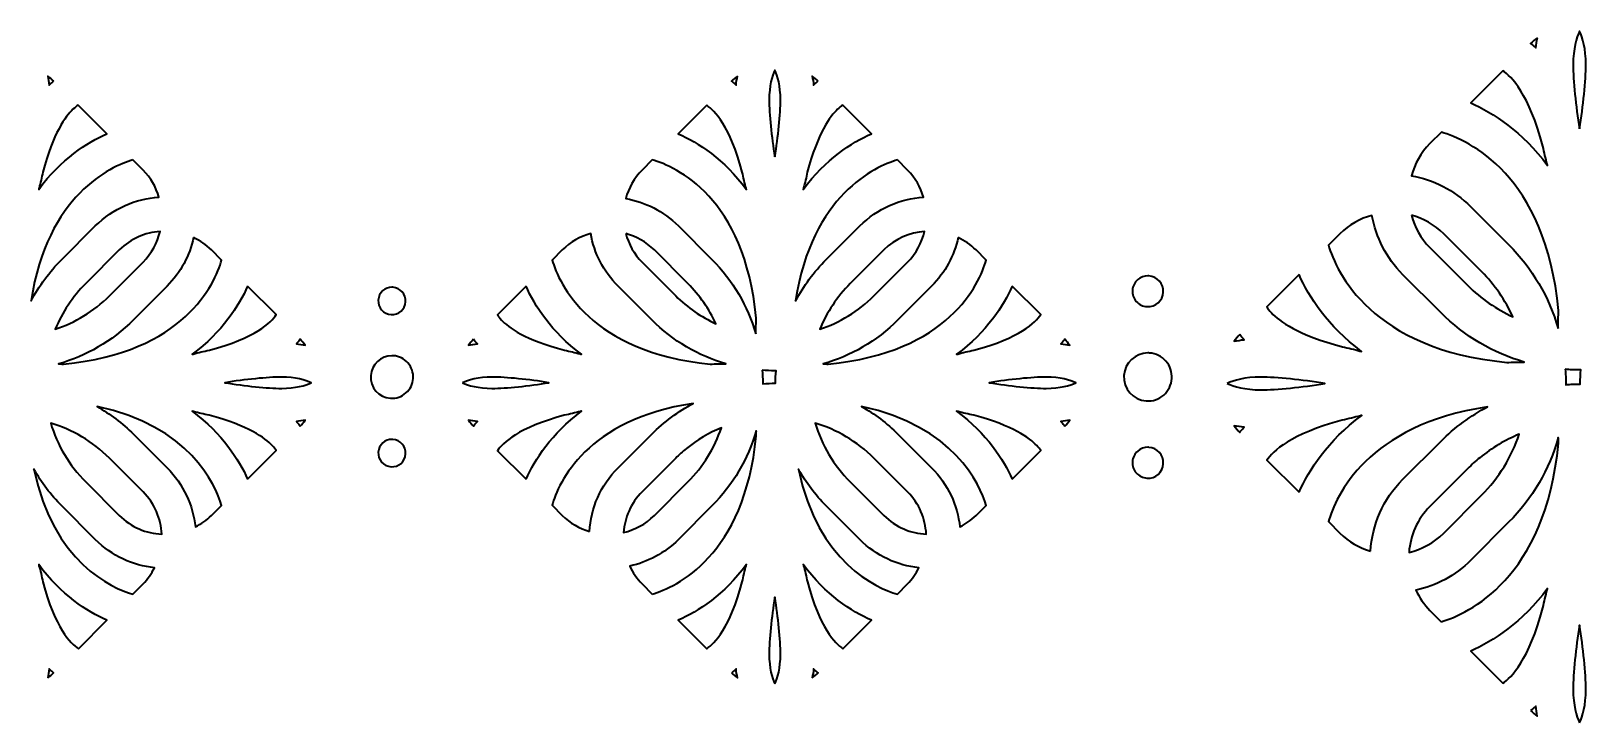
# Model space of a CAD drawing. Header units: millimetres. Extents: x 24 to 984, y -529 to -8.
# Drawn here: x 666.72 to 715.17, y -520.87 to -499.32 of the extents above; entities that cross this region are included whole.
import ezdxf

# ---------------------------------------------------------------- set-up
doc = ezdxf.new("R2010")
doc.units = ezdxf.units.MM
doc.header["$MEASUREMENT"] = 0
doc.layers.add('縫線連接點', color=7, linetype='Continuous', lineweight=0)

msp = doc.modelspace()

# ---------------------------------------------------------------- linework, layer by layer
at = {"layer": '縫線連接點', "color": 251, "lineweight": 35, "true_color": 0x606060}
for points, knots in [([(714.966, -502.363), (714.852, -501.663), (714.768, -500.859), (714.768, -500.361), (714.768, -499.879), (714.871, -499.516), (714.966, -499.321), (715.062, -499.516), (715.165, -499.879), (715.165, -500.361), (715.165, -500.859), (715.081, -501.663), (714.966, -502.363)], [0, 0, 0, 0, 1, 1, 1, 2, 2, 2, 3, 3, 3, 4, 4, 4, 4]), ([(713.652, -499.534), (713.632, -499.635), (713.615, -499.738), (713.603, -499.846), (713.596, -499.839), (713.589, -499.831), (713.582, -499.824), (713.534, -499.779), (713.489, -499.744), (713.442, -499.706), (713.51, -499.646), (713.578, -499.586), (713.652, -499.534)], [0, 0, 0, 0, 1, 1, 1, 2, 2, 2, 3, 3, 3, 4, 4, 4, 4]), ([(667.422, -500.88), (667.381, -500.913), (667.34, -500.944), (667.298, -500.984), (667.292, -500.99), (667.286, -500.998), (667.279, -501.004), (667.269, -500.908), (667.253, -500.816), (667.236, -500.727), (667.301, -500.773), (667.362, -500.826), (667.422, -500.88)], [0, 0, 0, 0, 1, 1, 1, 2, 2, 2, 3, 3, 3, 4, 4, 4, 4]), ([(688.726, -500.727), (688.709, -500.816), (688.694, -500.908), (688.683, -501.004), (688.676, -500.998), (688.671, -500.99), (688.664, -500.984), (688.622, -500.944), (688.581, -500.913), (688.54, -500.88), (688.6, -500.826), (688.661, -500.773), (688.726, -500.727)], [0, 0, 0, 0, 1, 1, 1, 2, 2, 2, 3, 3, 3, 4, 4, 4, 4]), ([(689.892, -503.236), (689.791, -502.616), (689.716, -501.902), (689.716, -501.46), (689.716, -501.033), (689.808, -500.711), (689.892, -500.538), (689.977, -500.711), (690.069, -501.033), (690.069, -501.46), (690.069, -501.902), (689.994, -502.616), (689.892, -503.236)], [0, 0, 0, 0, 1, 1, 1, 2, 2, 2, 3, 3, 3, 4, 4, 4, 4]), ([(691.244, -500.88), (691.203, -500.913), (691.163, -500.944), (691.121, -500.984), (691.114, -500.99), (691.108, -500.998), (691.102, -501.004), (691.091, -500.908), (691.076, -500.816), (691.059, -500.727), (691.124, -500.773), (691.184, -500.826), (691.244, -500.88)], [0, 0, 0, 0, 1, 1, 1, 2, 2, 2, 3, 3, 3, 4, 4, 4, 4]), ([(712.576, -500.556), (712.849, -500.735), (713.392, -501.282), (713.824, -502.902), (713.863, -503.097), (713.908, -503.288), (713.96, -503.469), (713.963, -503.483), (713.966, -503.495), (713.969, -503.509), (713.185, -502.444), (712.264, -501.864), (711.576, -501.556), (711.576, -501.556), (712.576, -500.556), (712.576, -500.556)], [0, 0, 0, 0, 1, 1, 1, 2, 2, 2, 3, 3, 3, 4, 4, 4, 5, 5, 5, 5]), ([(666.966, -504.204), (667.011, -504.048), (667.049, -503.885), (667.083, -503.718), (667.405, -502.498), (667.793, -501.972), (668.023, -501.755), (668.081, -501.7), (668.137, -501.66), (668.185, -501.628), (668.185, -501.628), (669.077, -502.52), (669.077, -502.52), (668.468, -502.793), (667.652, -503.307), (666.956, -504.251), (666.96, -504.235), (666.963, -504.22), (666.966, -504.204)], [0, 0, 0, 0, 1, 1, 1, 2, 2, 2, 3, 3, 3, 4, 4, 4, 5, 5, 5, 6, 6, 6, 6]), ([(687.772, -501.633), (688.014, -501.792), (688.496, -502.278), (688.879, -503.714), (688.913, -503.887), (688.953, -504.056), (689, -504.217), (689.002, -504.229), (689.005, -504.241), (689.008, -504.253), (688.312, -503.308), (687.495, -502.794), (686.885, -502.52), (686.885, -502.52), (687.772, -501.633), (687.772, -501.633)], [0, 0, 0, 0, 1, 1, 1, 2, 2, 2, 3, 3, 3, 4, 4, 4, 5, 5, 5, 5]), ([(690.789, -504.204), (690.833, -504.048), (690.872, -503.885), (690.905, -503.718), (691.228, -502.498), (691.615, -501.972), (691.846, -501.755), (691.904, -501.7), (691.96, -501.66), (692.008, -501.628), (692.008, -501.628), (692.9, -502.52), (692.9, -502.52), (692.29, -502.793), (691.474, -503.307), (690.779, -504.251), (690.782, -504.235), (690.786, -504.22), (690.789, -504.204)], [0, 0, 0, 0, 1, 1, 1, 2, 2, 2, 3, 3, 3, 4, 4, 4, 5, 5, 5, 6, 6, 6, 6]), ([(714.299, -508.582), (714.017, -507.603), (713.495, -506.707), (712.758, -505.97), (712.758, -505.97), (711.578, -504.79), (711.578, -504.79), (711.056, -504.268), (710.408, -503.949), (709.73, -503.828), (709.833, -503.462), (710.017, -503.115), (710.304, -502.827), (710.304, -502.827), (710.662, -502.47), (710.662, -502.47), (711.488, -502.71), (713.908, -503.775), (714.311, -508.024), (714.306, -508.208), (714.302, -508.393), (714.299, -508.582)], [0, 0, 0, 0, 1, 1, 1, 2, 2, 2, 3, 3, 3, 4, 4, 4, 5, 5, 5, 6, 6, 6, 7, 7, 7, 7]), ([(669.889, -503.332), (669.889, -503.332), (670.205, -503.648), (670.205, -503.648), (670.449, -503.892), (670.609, -504.186), (670.703, -504.496), (669.98, -504.542), (669.27, -504.838), (668.719, -505.39), (668.719, -505.39), (667.672, -506.436), (667.672, -506.436), (667.287, -506.821), (666.967, -507.256), (666.718, -507.725), (667.22, -504.42), (669.198, -503.54), (669.889, -503.332)], [0, 0, 0, 0, 1, 1, 1, 2, 2, 2, 3, 3, 3, 4, 4, 4, 5, 5, 5, 6, 6, 6, 6]), ([(689.301, -508.753), (689.05, -507.885), (688.587, -507.09), (687.933, -506.436), (687.933, -506.436), (686.887, -505.39), (686.887, -505.39), (686.424, -504.926), (685.848, -504.643), (685.248, -504.536), (685.338, -504.211), (685.502, -503.903), (685.757, -503.648), (685.757, -503.648), (686.074, -503.331), (686.074, -503.331), (686.806, -503.544), (688.954, -504.489), (689.311, -508.258), (689.307, -508.421), (689.303, -508.585), (689.301, -508.753)], [0, 0, 0, 0, 1, 1, 1, 2, 2, 2, 3, 3, 3, 4, 4, 4, 5, 5, 5, 6, 6, 6, 7, 7, 7, 7]), ([(693.712, -503.332), (693.712, -503.332), (694.028, -503.648), (694.028, -503.648), (694.272, -503.892), (694.432, -504.186), (694.525, -504.496), (693.802, -504.542), (693.093, -504.838), (692.541, -505.39), (692.541, -505.39), (691.495, -506.436), (691.495, -506.436), (691.109, -506.821), (690.79, -507.256), (690.54, -507.725), (691.043, -504.42), (693.021, -503.54), (693.712, -503.332)], [0, 0, 0, 0, 1, 1, 1, 2, 2, 2, 3, 3, 3, 4, 4, 4, 5, 5, 5, 6, 6, 6, 6]), ([(707.498, -505.634), (707.785, -505.347), (708.133, -505.162), (708.499, -505.06), (708.62, -505.737), (708.939, -506.386), (709.461, -506.908), (709.461, -506.908), (710.64, -508.087), (710.64, -508.087), (711.39, -508.837), (712.288, -509.351), (713.241, -509.629), (713.058, -509.632), (712.878, -509.636), (712.7, -509.64), (708.473, -509.236), (707.388, -506.81), (707.142, -505.99), (707.142, -505.99), (707.498, -505.634), (707.498, -505.634)], [0, 0, 0, 0, 1, 1, 1, 2, 2, 2, 3, 3, 3, 4, 4, 4, 5, 5, 5, 6, 6, 6, 7, 7, 7, 7]), ([(709.729, -505.058), (710.097, -505.16), (710.446, -505.345), (710.735, -505.634), (710.735, -505.634), (711.914, -506.813), (711.914, -506.813), (712.328, -507.227), (712.653, -507.705), (712.892, -508.222), (712.383, -507.986), (711.903, -507.663), (711.484, -507.244), (711.484, -507.244), (710.304, -506.064), (710.304, -506.064), (710.016, -505.776), (709.831, -505.426), (709.729, -505.058)], [0, 0, 0, 0, 1, 1, 1, 2, 2, 2, 3, 3, 3, 4, 4, 4, 5, 5, 5, 6, 6, 6, 6]), ([(670.205, -506.519), (670.205, -506.519), (669.159, -507.566), (669.159, -507.566), (668.668, -508.056), (668.088, -508.4), (667.472, -508.608), (667.688, -508.081), (668.007, -507.597), (668.421, -507.184), (668.421, -507.184), (669.467, -506.138), (669.467, -506.138), (669.82, -505.785), (670.273, -505.598), (670.736, -505.56), (670.651, -505.911), (670.479, -506.246), (670.205, -506.519)], [0, 0, 0, 0, 1, 1, 1, 2, 2, 2, 3, 3, 3, 4, 4, 4, 5, 5, 5, 6, 6, 6, 6]), ([(671.781, -505.752), (671.982, -505.849), (672.172, -505.972), (672.338, -506.138), (672.338, -506.138), (672.656, -506.455), (672.656, -506.455), (672.443, -507.187), (671.498, -509.335), (667.728, -509.692), (667.677, -509.691), (667.628, -509.689), (667.576, -509.687), (668.43, -509.442), (669.235, -508.985), (669.907, -508.314), (669.907, -508.314), (670.954, -507.268), (670.954, -507.268), (671.385, -506.836), (671.659, -506.308), (671.781, -505.752)], [0, 0, 0, 0, 1, 1, 1, 2, 2, 2, 3, 3, 3, 4, 4, 4, 5, 5, 5, 6, 6, 6, 7, 7, 7, 7]), ([(683.267, -506.138), (683.522, -505.883), (683.831, -505.719), (684.155, -505.629), (684.262, -506.229), (684.545, -506.805), (685.009, -507.268), (685.009, -507.268), (686.055, -508.314), (686.055, -508.314), (686.72, -508.979), (687.517, -509.435), (688.362, -509.682), (688.199, -509.684), (688.04, -509.688), (687.882, -509.692), (684.132, -509.333), (683.17, -507.181), (682.951, -506.454), (682.951, -506.454), (683.267, -506.138), (683.267, -506.138)], [0, 0, 0, 0, 1, 1, 1, 2, 2, 2, 3, 3, 3, 4, 4, 4, 5, 5, 5, 6, 6, 6, 7, 7, 7, 7]), ([(685.246, -505.627), (685.573, -505.718), (685.883, -505.882), (686.139, -506.138), (686.139, -506.138), (687.185, -507.184), (687.185, -507.184), (687.552, -507.551), (687.84, -507.975), (688.052, -508.434), (687.6, -508.224), (687.175, -507.938), (686.803, -507.566), (686.803, -507.566), (685.757, -506.519), (685.757, -506.519), (685.501, -506.264), (685.337, -505.953), (685.246, -505.627)], [0, 0, 0, 0, 1, 1, 1, 2, 2, 2, 3, 3, 3, 4, 4, 4, 5, 5, 5, 6, 6, 6, 6]), ([(694.028, -506.519), (694.028, -506.519), (692.981, -507.566), (692.981, -507.566), (692.491, -508.056), (691.911, -508.4), (691.295, -508.608), (691.51, -508.081), (691.83, -507.597), (692.243, -507.184), (692.243, -507.184), (693.29, -506.138), (693.29, -506.138), (693.643, -505.785), (694.096, -505.598), (694.558, -505.56), (694.474, -505.911), (694.301, -506.246), (694.028, -506.519)], [0, 0, 0, 0, 1, 1, 1, 2, 2, 2, 3, 3, 3, 4, 4, 4, 5, 5, 5, 6, 6, 6, 6]), ([(695.604, -505.752), (695.804, -505.849), (695.995, -505.972), (696.161, -506.138), (696.161, -506.138), (696.478, -506.455), (696.478, -506.455), (696.265, -507.187), (695.321, -509.335), (691.551, -509.692), (691.5, -509.691), (691.45, -509.689), (691.399, -509.687), (692.253, -509.442), (693.058, -508.985), (693.73, -508.314), (693.73, -508.314), (694.776, -507.268), (694.776, -507.268), (695.207, -506.836), (695.481, -506.308), (695.604, -505.752)], [0, 0, 0, 0, 1, 1, 1, 2, 2, 2, 3, 3, 3, 4, 4, 4, 5, 5, 5, 6, 6, 6, 7, 7, 7, 7]), ([(701.2, -507.063), (701.288, -506.985), (701.399, -506.943), (701.515, -506.943), (701.526, -506.943), (701.537, -506.943), (701.548, -506.944), (701.812, -506.962), (702.013, -507.19), (701.996, -507.455), (701.978, -507.719), (701.756, -507.919), (701.485, -507.903), (701.357, -507.895), (701.24, -507.837), (701.155, -507.74), (701.071, -507.644), (701.029, -507.521), (701.037, -507.392), (701.045, -507.264), (701.103, -507.147), (701.2, -507.063)], [0, 0, 0, 0, 1, 1, 1, 2, 2, 2, 3, 3, 3, 4, 4, 4, 5, 5, 5, 6, 6, 6, 7, 7, 7, 7]), ([(706.226, -506.905), (706.534, -507.593), (707.113, -508.513), (708.177, -509.296), (708.159, -509.293), (708.142, -509.289), (708.124, -509.285), (707.949, -509.235), (707.765, -509.192), (707.576, -509.154), (706.202, -508.791), (705.608, -508.354), (705.364, -508.094), (705.302, -508.028), (705.256, -507.965), (705.22, -507.911), (705.22, -507.911), (706.226, -506.905), (706.226, -506.905)], [0, 0, 0, 0, 1, 1, 1, 2, 2, 2, 3, 3, 3, 4, 4, 4, 5, 5, 5, 6, 6, 6, 6]), ([(673.466, -507.266), (673.466, -507.266), (674.353, -508.152), (674.353, -508.152), (674.195, -508.394), (673.709, -508.877), (672.272, -509.26), (672.099, -509.294), (671.93, -509.334), (671.769, -509.38), (671.757, -509.383), (671.746, -509.386), (671.733, -509.388), (672.679, -508.693), (673.193, -507.876), (673.466, -507.266)], [0, 0, 0, 0, 1, 1, 1, 2, 2, 2, 3, 3, 3, 4, 4, 4, 5, 5, 5, 5]), ([(677.68, -507.405), (677.758, -507.336), (677.857, -507.299), (677.96, -507.299), (677.97, -507.299), (677.979, -507.299), (677.989, -507.3), (678.223, -507.316), (678.402, -507.519), (678.386, -507.753), (678.371, -507.987), (678.174, -508.165), (677.933, -508.151), (677.82, -508.143), (677.716, -508.092), (677.641, -508.006), (677.566, -507.921), (677.529, -507.811), (677.536, -507.698), (677.543, -507.584), (677.594, -507.48), (677.68, -507.405)], [0, 0, 0, 0, 1, 1, 1, 2, 2, 2, 3, 3, 3, 4, 4, 4, 5, 5, 5, 6, 6, 6, 7, 7, 7, 7]), ([(682.139, -507.266), (682.412, -507.875), (682.926, -508.691), (683.87, -509.387), (683.854, -509.383), (683.839, -509.38), (683.823, -509.377), (683.667, -509.332), (683.504, -509.294), (683.337, -509.26), (682.117, -508.938), (681.591, -508.55), (681.374, -508.32), (681.319, -508.262), (681.279, -508.206), (681.247, -508.158), (681.247, -508.158), (682.139, -507.266), (682.139, -507.266)], [0, 0, 0, 0, 1, 1, 1, 2, 2, 2, 3, 3, 3, 4, 4, 4, 5, 5, 5, 6, 6, 6, 6]), ([(697.289, -507.266), (697.289, -507.266), (698.176, -508.152), (698.176, -508.152), (698.017, -508.394), (697.532, -508.877), (696.095, -509.26), (695.922, -509.294), (695.753, -509.334), (695.592, -509.38), (695.58, -509.383), (695.568, -509.386), (695.556, -509.388), (696.501, -508.693), (697.015, -507.876), (697.289, -507.266)], [0, 0, 0, 0, 1, 1, 1, 2, 2, 2, 3, 3, 3, 4, 4, 4, 5, 5, 5, 5]), ([(675.003, -509.045), (675.042, -509.003), (675.073, -508.962), (675.107, -508.921), (675.161, -508.981), (675.213, -509.042), (675.258, -509.107), (675.169, -509.089), (675.078, -509.074), (674.983, -509.064), (674.989, -509.057), (674.996, -509.051), (675.003, -509.045)], [0, 0, 0, 0, 1, 1, 1, 2, 2, 2, 3, 3, 3, 4, 4, 4, 4]), ([(680.499, -508.921), (680.532, -508.962), (680.564, -509.003), (680.603, -509.045), (680.609, -509.051), (680.617, -509.057), (680.623, -509.064), (680.527, -509.074), (680.436, -509.089), (680.347, -509.107), (680.393, -509.042), (680.445, -508.981), (680.499, -508.921)], [0, 0, 0, 0, 1, 1, 1, 2, 2, 2, 3, 3, 3, 4, 4, 4, 4]), ([(698.825, -509.045), (698.865, -509.003), (698.896, -508.962), (698.929, -508.921), (698.983, -508.981), (699.035, -509.042), (699.081, -509.107), (698.992, -509.089), (698.901, -509.074), (698.805, -509.064), (698.812, -509.057), (698.819, -509.051), (698.825, -509.045)], [0, 0, 0, 0, 1, 1, 1, 2, 2, 2, 3, 3, 3, 4, 4, 4, 4]), ([(704.377, -508.772), (704.415, -508.818), (704.45, -508.864), (704.494, -508.911), (704.501, -508.918), (704.51, -508.925), (704.517, -508.932), (704.409, -508.944), (704.306, -508.961), (704.206, -508.981), (704.258, -508.908), (704.316, -508.839), (704.377, -508.772)], [0, 0, 0, 0, 1, 1, 1, 2, 2, 2, 3, 3, 3, 4, 4, 4, 4]), ([(678.399, -510.593), (678.266, -510.71), (678.094, -510.769), (677.918, -510.756), (677.553, -510.733), (677.276, -510.416), (677.3, -510.051), (677.322, -509.701), (677.615, -509.432), (677.961, -509.432), (677.975, -509.432), (677.99, -509.432), (678.004, -509.433), (678.181, -509.444), (678.343, -509.524), (678.459, -509.657), (678.576, -509.79), (678.634, -509.961), (678.623, -510.138), (678.611, -510.315), (678.532, -510.476), (678.399, -510.593)], [0, 0, 0, 0, 1, 1, 1, 2, 2, 2, 3, 3, 3, 4, 4, 4, 5, 5, 5, 6, 6, 6, 7, 7, 7, 7]), ([(702.009, -510.656), (701.859, -510.788), (701.666, -510.855), (701.468, -510.84), (701.057, -510.813), (700.744, -510.457), (700.77, -510.046), (700.796, -509.651), (701.126, -509.347), (701.516, -509.347), (701.532, -509.347), (701.549, -509.347), (701.565, -509.349), (701.764, -509.361), (701.946, -509.451), (702.078, -509.601), (702.21, -509.751), (702.275, -509.944), (702.262, -510.143), (702.249, -510.342), (702.16, -510.525), (702.009, -510.656)], [0, 0, 0, 0, 1, 1, 1, 2, 2, 2, 3, 3, 3, 4, 4, 4, 5, 5, 5, 6, 6, 6, 7, 7, 7, 7]), ([(674.526, -510.45), (674.084, -510.45), (673.371, -510.375), (672.75, -510.273), (673.371, -510.172), (674.084, -510.097), (674.526, -510.097), (674.953, -510.097), (675.275, -510.189), (675.448, -510.273), (675.275, -510.358), (674.953, -510.45), (674.526, -510.45)], [0, 0, 0, 0, 1, 1, 1, 2, 2, 2, 3, 3, 3, 4, 4, 4, 4]), ([(680.157, -510.273), (680.33, -510.189), (680.652, -510.097), (681.079, -510.097), (681.521, -510.097), (682.235, -510.172), (682.855, -510.273), (682.235, -510.375), (681.521, -510.45), (681.079, -510.45), (680.652, -510.45), (680.33, -510.358), (680.157, -510.273)], [0, 0, 0, 0, 1, 1, 1, 2, 2, 2, 3, 3, 3, 4, 4, 4, 4]), ([(689.498, -509.882), (689.629, -509.892), (689.761, -509.901), (689.892, -509.901), (689.905, -509.901), (689.917, -509.899), (689.929, -509.899), (689.921, -510.023), (689.911, -510.148), (689.911, -510.273), (689.911, -510.279), (689.912, -510.284), (689.912, -510.29), (689.78, -510.289), (689.647, -510.298), (689.515, -510.307), (689.515, -510.295), (689.517, -510.284), (689.517, -510.273), (689.517, -510.142), (689.507, -510.012), (689.498, -509.882)], [0, 0, 0, 0, 1, 1, 1, 2, 2, 2, 3, 3, 3, 4, 4, 4, 5, 5, 5, 6, 6, 6, 7, 7, 7, 7]), ([(698.349, -510.45), (697.907, -510.45), (697.194, -510.375), (696.573, -510.273), (697.194, -510.172), (697.907, -510.097), (698.349, -510.097), (698.776, -510.097), (699.098, -510.189), (699.271, -510.273), (699.098, -510.358), (698.776, -510.45), (698.349, -510.45)], [0, 0, 0, 0, 1, 1, 1, 2, 2, 2, 3, 3, 3, 4, 4, 4, 4]), ([(703.992, -510.296), (704.187, -510.2), (704.55, -510.097), (705.032, -510.097), (705.529, -510.097), (706.334, -510.182), (707.033, -510.296), (706.334, -510.41), (705.529, -510.495), (705.032, -510.495), (704.55, -510.495), (704.187, -510.391), (703.992, -510.296)], [0, 0, 0, 0, 1, 1, 1, 2, 2, 2, 3, 3, 3, 4, 4, 4, 4]), ([(714.522, -509.855), (714.67, -509.866), (714.818, -509.876), (714.966, -509.876), (714.98, -509.876), (714.994, -509.874), (715.008, -509.874), (714.999, -510.014), (714.988, -510.154), (714.988, -510.296), (714.988, -510.302), (714.989, -510.308), (714.989, -510.314), (714.839, -510.314), (714.69, -510.323), (714.541, -510.334), (714.541, -510.321), (714.543, -510.309), (714.543, -510.296), (714.543, -510.148), (714.532, -510.001), (714.522, -509.855)], [0, 0, 0, 0, 1, 1, 1, 2, 2, 2, 3, 3, 3, 4, 4, 4, 5, 5, 5, 6, 6, 6, 7, 7, 7, 7]), ([(672.338, -514.409), (672.188, -514.559), (672.016, -514.672), (671.836, -514.765), (671.762, -514.091), (671.469, -513.438), (670.954, -512.922), (670.954, -512.922), (669.907, -511.876), (669.907, -511.876), (669.561, -511.53), (669.177, -511.246), (668.772, -511.013), (671.659, -511.631), (672.458, -513.439), (672.654, -514.093), (672.654, -514.093), (672.338, -514.409), (672.338, -514.409)], [0, 0, 0, 0, 1, 1, 1, 2, 2, 2, 3, 3, 3, 4, 4, 4, 5, 5, 5, 6, 6, 6, 6]), ([(684.115, -514.906), (683.805, -514.813), (683.511, -514.653), (683.267, -514.409), (683.267, -514.409), (682.95, -514.091), (682.95, -514.091), (683.153, -513.395), (684.019, -511.417), (687.351, -510.919), (686.885, -511.166), (686.447, -511.484), (686.055, -511.876), (686.055, -511.876), (685.009, -512.922), (685.009, -512.922), (684.457, -513.474), (684.162, -514.183), (684.115, -514.906)], [0, 0, 0, 0, 1, 1, 1, 2, 2, 2, 3, 3, 3, 4, 4, 4, 5, 5, 5, 6, 6, 6, 6]), ([(696.161, -514.409), (696.01, -514.559), (695.838, -514.672), (695.659, -514.765), (695.584, -514.091), (695.291, -513.438), (694.776, -512.922), (694.776, -512.922), (693.73, -511.876), (693.73, -511.876), (693.384, -511.53), (693, -511.246), (692.594, -511.013), (695.482, -511.631), (696.28, -513.439), (696.477, -514.093), (696.477, -514.093), (696.161, -514.409), (696.161, -514.409)], [0, 0, 0, 0, 1, 1, 1, 2, 2, 2, 3, 3, 3, 4, 4, 4, 5, 5, 5, 6, 6, 6, 6]), ([(708.454, -515.519), (708.104, -515.413), (707.773, -515.233), (707.498, -514.958), (707.498, -514.958), (707.14, -514.6), (707.14, -514.6), (707.369, -513.815), (708.345, -511.585), (712.101, -511.024), (711.576, -511.302), (711.082, -511.661), (710.64, -512.102), (710.64, -512.102), (709.461, -513.282), (709.461, -513.282), (708.839, -513.904), (708.506, -514.704), (708.454, -515.519)], [0, 0, 0, 0, 1, 1, 1, 2, 2, 2, 3, 3, 3, 4, 4, 4, 5, 5, 5, 6, 6, 6, 6]), ([(669.467, -514.409), (669.467, -514.409), (668.421, -513.362), (668.421, -513.362), (667.903, -512.845), (667.533, -512.218), (667.329, -511.532), (667.999, -511.732), (668.63, -512.096), (669.159, -512.624), (669.159, -512.624), (670.205, -513.67), (670.205, -513.67), (670.572, -514.037), (670.761, -514.51), (670.788, -514.991), (670.307, -514.964), (669.833, -514.775), (669.467, -514.409)], [0, 0, 0, 0, 1, 1, 1, 2, 2, 2, 3, 3, 3, 4, 4, 4, 5, 5, 5, 6, 6, 6, 6]), ([(673.466, -513.281), (673.193, -512.671), (672.679, -511.855), (671.736, -511.16), (671.751, -511.163), (671.767, -511.166), (671.782, -511.17), (671.938, -511.214), (672.101, -511.253), (672.269, -511.286), (673.488, -511.609), (674.015, -511.996), (674.232, -512.227), (674.286, -512.285), (674.327, -512.341), (674.359, -512.389), (674.359, -512.389), (673.466, -513.281), (673.466, -513.281)], [0, 0, 0, 0, 1, 1, 1, 2, 2, 2, 3, 3, 3, 4, 4, 4, 5, 5, 5, 6, 6, 6, 6]), ([(675.107, -511.625), (675.073, -511.584), (675.042, -511.543), (675.003, -511.501), (674.996, -511.495), (674.989, -511.489), (674.983, -511.483), (675.078, -511.472), (675.169, -511.457), (675.258, -511.44), (675.212, -511.504), (675.16, -511.565), (675.107, -511.625)], [0, 0, 0, 0, 1, 1, 1, 2, 2, 2, 3, 3, 3, 4, 4, 4, 4]), ([(680.603, -511.501), (680.564, -511.543), (680.532, -511.584), (680.499, -511.625), (680.445, -511.565), (680.393, -511.504), (680.348, -511.44), (680.436, -511.457), (680.528, -511.472), (680.623, -511.483), (680.617, -511.489), (680.609, -511.495), (680.603, -511.501)], [0, 0, 0, 0, 1, 1, 1, 2, 2, 2, 3, 3, 3, 4, 4, 4, 4]), ([(682.139, -513.281), (682.139, -513.281), (681.252, -512.394), (681.252, -512.394), (681.411, -512.152), (681.897, -511.67), (683.333, -511.287), (683.506, -511.252), (683.676, -511.212), (683.836, -511.166), (683.849, -511.163), (683.86, -511.161), (683.872, -511.158), (682.927, -511.854), (682.413, -512.671), (682.139, -513.281)], [0, 0, 0, 0, 1, 1, 1, 2, 2, 2, 3, 3, 3, 4, 4, 4, 5, 5, 5, 5]), ([(693.29, -514.409), (693.29, -514.409), (692.243, -513.362), (692.243, -513.362), (691.726, -512.845), (691.356, -512.218), (691.152, -511.532), (691.822, -511.732), (692.453, -512.096), (692.981, -512.624), (692.981, -512.624), (694.028, -513.67), (694.028, -513.67), (694.394, -514.037), (694.583, -514.51), (694.61, -514.991), (694.13, -514.964), (693.656, -514.775), (693.29, -514.409)], [0, 0, 0, 0, 1, 1, 1, 2, 2, 2, 3, 3, 3, 4, 4, 4, 5, 5, 5, 6, 6, 6, 6]), ([(697.289, -513.281), (697.016, -512.671), (696.502, -511.855), (695.558, -511.16), (695.574, -511.163), (695.589, -511.166), (695.605, -511.17), (695.761, -511.214), (695.924, -511.253), (696.091, -511.286), (697.311, -511.609), (697.837, -511.996), (698.054, -512.227), (698.109, -512.285), (698.149, -512.341), (698.181, -512.389), (698.181, -512.389), (697.289, -513.281), (697.289, -513.281)], [0, 0, 0, 0, 1, 1, 1, 2, 2, 2, 3, 3, 3, 4, 4, 4, 5, 5, 5, 6, 6, 6, 6]), ([(698.929, -511.625), (698.896, -511.584), (698.865, -511.543), (698.825, -511.501), (698.819, -511.495), (698.812, -511.489), (698.805, -511.483), (698.901, -511.472), (698.992, -511.457), (699.08, -511.44), (699.035, -511.504), (698.983, -511.565), (698.929, -511.625)], [0, 0, 0, 0, 1, 1, 1, 2, 2, 2, 3, 3, 3, 4, 4, 4, 4]), ([(706.226, -513.686), (706.226, -513.686), (705.226, -512.687), (705.226, -512.687), (705.405, -512.413), (705.953, -511.87), (707.572, -511.439), (707.767, -511.4), (707.958, -511.354), (708.139, -511.302), (708.153, -511.299), (708.166, -511.296), (708.18, -511.293), (707.114, -512.077), (706.535, -512.998), (706.226, -513.686)], [0, 0, 0, 0, 1, 1, 1, 2, 2, 2, 3, 3, 3, 4, 4, 4, 5, 5, 5, 5]), ([(677.933, -512.889), (677.82, -512.882), (677.716, -512.831), (677.641, -512.745), (677.566, -512.659), (677.529, -512.55), (677.536, -512.436), (677.543, -512.322), (677.594, -512.219), (677.68, -512.144), (677.758, -512.075), (677.857, -512.038), (677.96, -512.038), (677.97, -512.038), (677.979, -512.038), (677.989, -512.039), (678.223, -512.054), (678.402, -512.257), (678.386, -512.492), (678.371, -512.726), (678.174, -512.906), (677.933, -512.889)], [0, 0, 0, 0, 1, 1, 1, 2, 2, 2, 3, 3, 3, 4, 4, 4, 5, 5, 5, 6, 6, 6, 7, 7, 7, 7]), ([(685.757, -513.67), (685.757, -513.67), (686.803, -512.624), (686.803, -512.624), (686.91, -512.518), (687.02, -512.418), (687.135, -512.325), (687.471, -512.05), (687.84, -511.835), (688.227, -511.676), (688.016, -512.305), (687.666, -512.881), (687.185, -513.362), (687.185, -513.362), (686.139, -514.409), (686.139, -514.409), (685.865, -514.682), (685.531, -514.855), (685.179, -514.939), (685.217, -514.476), (685.404, -514.024), (685.757, -513.67)], [0, 0, 0, 0, 1, 1, 1, 2, 2, 2, 3, 3, 3, 4, 4, 4, 5, 5, 5, 6, 6, 6, 7, 7, 7, 7]), ([(686.073, -516.858), (686.073, -516.858), (685.757, -516.542), (685.757, -516.542), (685.591, -516.376), (685.468, -516.185), (685.372, -515.984), (685.927, -515.862), (686.456, -515.588), (686.887, -515.157), (686.887, -515.157), (687.933, -514.11), (687.933, -514.11), (688.593, -513.451), (689.058, -512.648), (689.306, -511.771), (689.308, -511.824), (689.309, -511.875), (689.311, -511.927), (688.953, -515.677), (686.8, -516.639), (686.073, -516.858)], [0, 0, 0, 0, 1, 1, 1, 2, 2, 2, 3, 3, 3, 4, 4, 4, 5, 5, 5, 6, 6, 6, 7, 7, 7, 7]), ([(704.494, -511.68), (704.45, -511.728), (704.415, -511.774), (704.377, -511.82), (704.316, -511.752), (704.258, -511.684), (704.207, -511.611), (704.307, -511.63), (704.409, -511.647), (704.517, -511.659), (704.51, -511.667), (704.501, -511.673), (704.494, -511.68)], [0, 0, 0, 0, 1, 1, 1, 2, 2, 2, 3, 3, 3, 4, 4, 4, 4]), ([(710.304, -514.125), (710.304, -514.125), (711.484, -512.946), (711.484, -512.946), (711.604, -512.826), (711.729, -512.714), (711.857, -512.609), (712.237, -512.299), (712.653, -512.056), (713.089, -511.877), (712.851, -512.586), (712.456, -513.236), (711.914, -513.778), (711.914, -513.778), (710.735, -514.958), (710.735, -514.958), (710.426, -515.266), (710.049, -515.461), (709.653, -515.556), (709.696, -515.034), (709.906, -514.524), (710.304, -514.125)], [0, 0, 0, 0, 1, 1, 1, 2, 2, 2, 3, 3, 3, 4, 4, 4, 5, 5, 5, 6, 6, 6, 7, 7, 7, 7]), ([(710.66, -517.719), (710.66, -517.719), (710.304, -517.363), (710.304, -517.363), (710.117, -517.175), (709.979, -516.96), (709.87, -516.734), (710.496, -516.596), (711.092, -516.287), (711.578, -515.801), (711.578, -515.801), (712.758, -514.621), (712.758, -514.621), (713.501, -513.878), (714.025, -512.973), (714.306, -511.984), (714.307, -512.044), (714.309, -512.101), (714.311, -512.16), (713.907, -516.387), (711.48, -517.472), (710.66, -517.719)], [0, 0, 0, 0, 1, 1, 1, 2, 2, 2, 3, 3, 3, 4, 4, 4, 5, 5, 5, 6, 6, 6, 7, 7, 7, 7]), ([(701.485, -513.245), (701.357, -513.236), (701.24, -513.179), (701.155, -513.082), (701.071, -512.986), (701.029, -512.862), (701.037, -512.734), (701.045, -512.606), (701.103, -512.489), (701.2, -512.404), (701.288, -512.327), (701.399, -512.285), (701.515, -512.285), (701.526, -512.285), (701.537, -512.285), (701.548, -512.286), (701.812, -512.303), (702.013, -512.532), (701.996, -512.796), (701.978, -513.061), (701.756, -513.264), (701.485, -513.245)], [0, 0, 0, 0, 1, 1, 1, 2, 2, 2, 3, 3, 3, 4, 4, 4, 5, 5, 5, 6, 6, 6, 7, 7, 7, 7]), ([(670.205, -516.542), (670.205, -516.542), (669.888, -516.859), (669.888, -516.859), (669.228, -516.667), (667.419, -515.882), (666.806, -512.97), (667.042, -513.382), (667.329, -513.767), (667.672, -514.11), (667.672, -514.11), (668.719, -515.157), (668.719, -515.157), (669.234, -515.672), (669.888, -515.965), (670.562, -516.039), (670.468, -516.219), (670.356, -516.391), (670.205, -516.542)], [0, 0, 0, 0, 1, 1, 1, 2, 2, 2, 3, 3, 3, 4, 4, 4, 5, 5, 5, 6, 6, 6, 6]), ([(694.028, -516.542), (694.028, -516.542), (693.711, -516.859), (693.711, -516.859), (693.051, -516.667), (691.242, -515.882), (690.629, -512.97), (690.865, -513.382), (691.151, -513.767), (691.495, -514.11), (691.495, -514.11), (692.541, -515.157), (692.541, -515.157), (693.057, -515.672), (693.711, -515.965), (694.384, -516.039), (694.291, -516.219), (694.178, -516.391), (694.028, -516.542)], [0, 0, 0, 0, 1, 1, 1, 2, 2, 2, 3, 3, 3, 4, 4, 4, 5, 5, 5, 6, 6, 6, 6]), ([(668.191, -518.557), (667.948, -518.398), (667.466, -517.912), (667.083, -516.476), (667.049, -516.303), (667.009, -516.133), (666.963, -515.973), (666.96, -515.961), (666.957, -515.949), (666.955, -515.937), (667.65, -516.882), (668.467, -517.396), (669.077, -517.67), (669.077, -517.67), (668.191, -518.557), (668.191, -518.557)], [0, 0, 0, 0, 1, 1, 1, 2, 2, 2, 3, 3, 3, 4, 4, 4, 5, 5, 5, 5]), ([(689, -515.973), (688.953, -516.133), (688.913, -516.303), (688.879, -516.476), (688.496, -517.913), (688.014, -518.398), (687.771, -518.557), (687.771, -518.557), (686.885, -517.67), (686.885, -517.67), (687.495, -517.396), (688.312, -516.882), (689.008, -515.937), (689.005, -515.949), (689.002, -515.961), (689, -515.973)], [0, 0, 0, 0, 1, 1, 1, 2, 2, 2, 3, 3, 3, 4, 4, 4, 5, 5, 5, 5]), ([(692.013, -518.557), (691.771, -518.398), (691.289, -517.912), (690.906, -516.476), (690.871, -516.303), (690.831, -516.133), (690.785, -515.973), (690.783, -515.961), (690.78, -515.949), (690.777, -515.937), (691.473, -516.882), (692.29, -517.396), (692.9, -517.67), (692.9, -517.67), (692.013, -518.557), (692.013, -518.557)], [0, 0, 0, 0, 1, 1, 1, 2, 2, 2, 3, 3, 3, 4, 4, 4, 5, 5, 5, 5]), ([(713.96, -516.721), (713.908, -516.902), (713.863, -517.093), (713.824, -517.288), (713.392, -518.908), (712.848, -519.455), (712.575, -519.634), (712.575, -519.634), (711.576, -518.634), (711.576, -518.634), (712.264, -518.326), (713.185, -517.746), (713.969, -516.681), (713.966, -516.695), (713.963, -516.707), (713.96, -516.721)], [0, 0, 0, 0, 1, 1, 1, 2, 2, 2, 3, 3, 3, 4, 4, 4, 5, 5, 5, 5]), ([(689.892, -519.652), (689.808, -519.479), (689.716, -519.157), (689.716, -518.73), (689.716, -518.288), (689.791, -517.574), (689.892, -516.954), (689.994, -517.574), (690.069, -518.288), (690.069, -518.73), (690.069, -519.157), (689.977, -519.479), (689.892, -519.652)], [0, 0, 0, 0, 1, 1, 1, 2, 2, 2, 3, 3, 3, 4, 4, 4, 4]), ([(714.966, -520.868), (714.871, -520.673), (714.768, -520.31), (714.768, -519.829), (714.768, -519.331), (714.852, -518.526), (714.966, -517.827), (715.081, -518.526), (715.165, -519.331), (715.165, -519.829), (715.165, -520.31), (715.062, -520.673), (714.966, -520.868)], [0, 0, 0, 0, 1, 1, 1, 2, 2, 2, 3, 3, 3, 4, 4, 4, 4]), ([(667.236, -519.461), (667.254, -519.372), (667.269, -519.282), (667.279, -519.186), (667.286, -519.192), (667.292, -519.2), (667.298, -519.206), (667.34, -519.245), (667.38, -519.278), (667.421, -519.311), (667.361, -519.364), (667.301, -519.416), (667.236, -519.461)], [0, 0, 0, 0, 1, 1, 1, 2, 2, 2, 3, 3, 3, 4, 4, 4, 4]), ([(688.541, -519.311), (688.582, -519.278), (688.623, -519.245), (688.664, -519.206), (688.671, -519.2), (688.676, -519.192), (688.683, -519.186), (688.694, -519.282), (688.709, -519.373), (688.726, -519.462), (688.662, -519.416), (688.601, -519.364), (688.541, -519.311)], [0, 0, 0, 0, 1, 1, 1, 2, 2, 2, 3, 3, 3, 4, 4, 4, 4]), ([(691.059, -519.461), (691.076, -519.372), (691.091, -519.282), (691.102, -519.186), (691.108, -519.192), (691.114, -519.2), (691.121, -519.206), (691.162, -519.245), (691.203, -519.278), (691.244, -519.311), (691.184, -519.364), (691.123, -519.416), (691.059, -519.461)], [0, 0, 0, 0, 1, 1, 1, 2, 2, 2, 3, 3, 3, 4, 4, 4, 4]), ([(713.443, -520.484), (713.489, -520.447), (713.535, -520.41), (713.582, -520.366), (713.589, -520.359), (713.596, -520.35), (713.603, -520.344), (713.615, -520.451), (713.632, -520.554), (713.651, -520.654), (713.579, -520.603), (713.51, -520.544), (713.443, -520.484)], [0, 0, 0, 0, 1, 1, 1, 2, 2, 2, 3, 3, 3, 4, 4, 4, 4])]:
    msp.add_open_spline(points, degree=3, knots=knots, dxfattribs=at)

doc.saveas('drawing.dxf')
